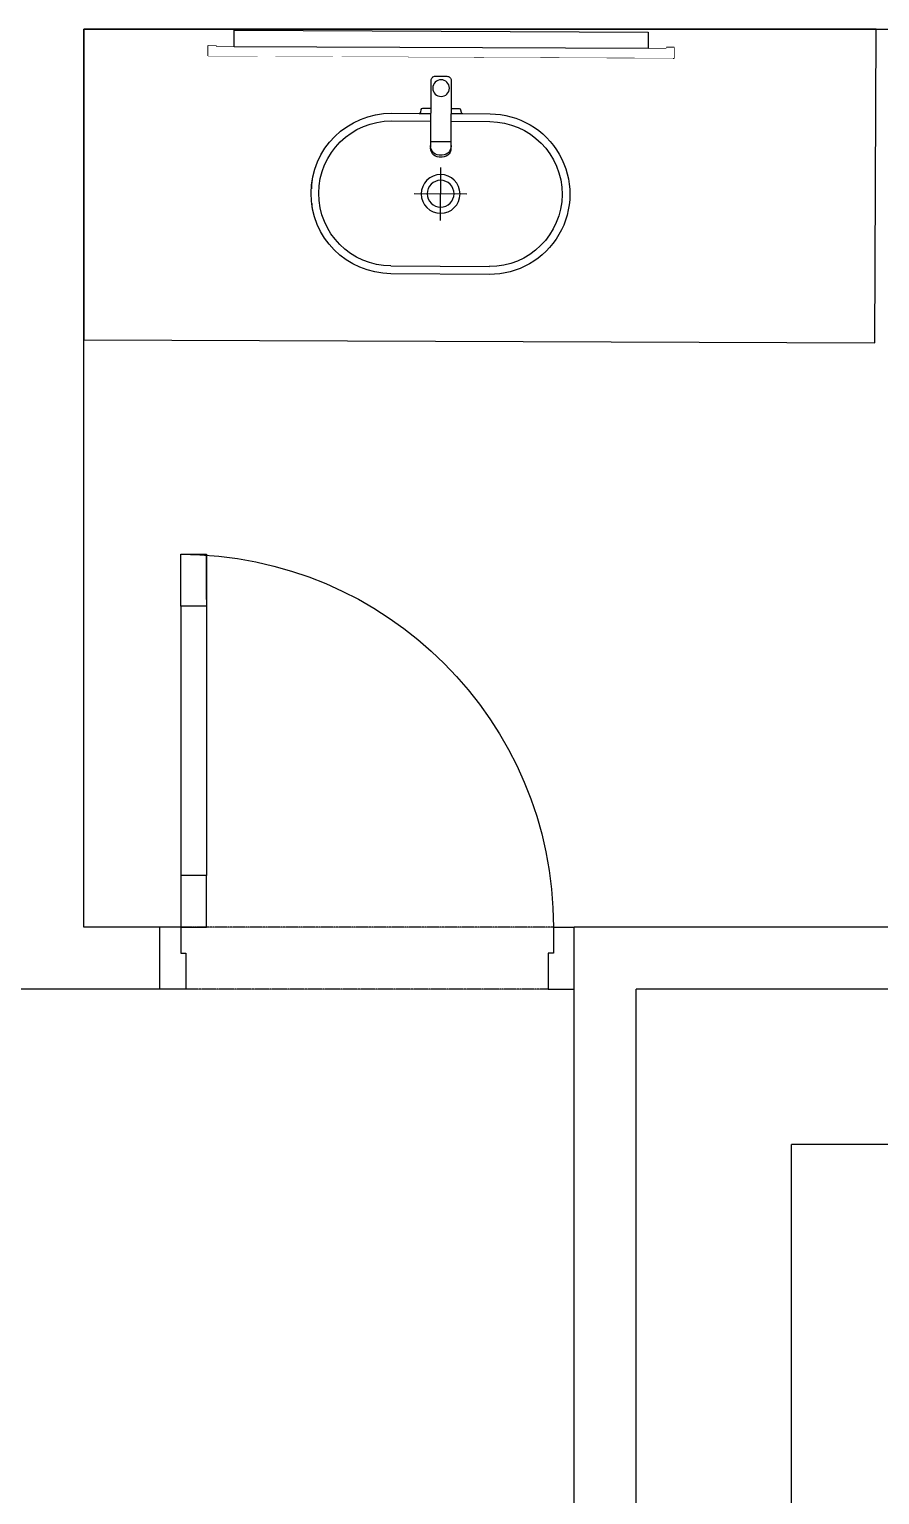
# Model space of a CAD drawing. Extents: x -678889171 to 586587, y -792238163 to 335485.
# Drawn here: x 72664 to 74307, y 53093 to 55923 of the extents above; entities that cross this region are included whole.
import ezdxf

# ---------------------------------------------------------------- set-up
doc = ezdxf.new("R2010")
doc.units = 0
doc.header["$MEASUREMENT"] = 0
doc.set_wipeout_variables(frame=1)
doc.linetypes.add('XR-ATYP39$0$XR-A-TYP-3-5-9-10$0$XR-A-TYP-2-3-4-6-7-8-9-10$0$HIDDEN', pattern=[0.375, 0.25, -0.125])
doc.layers.get('0').update_dxf_attribs({"color": 8})
for name, color, linetype in [('XR-A-9TH-FLOOR$0$A-WALL', 252, 'Continuous'), ('XR-ATYP39$0$XR-A-TYP-3-5-9-10$0$A-EQPM', 252, 'Continuous'), ('XR-ATYP39$0$XR-A-TYP-3-5-9-10$0$A-FURN-SANT', 252, 'Continuous'), ('XR-ATYP39$0$XR-A-TYP-3-5-9-10$0$A-WALL', 252, 'Continuous'), ('XR-ATYP39$0$XR-A-TYP-3-5-9-10$0$I-WIPEOUT', 252, 'Continuous'), ('XR-ATYP39$0$XR-A-TYP-3-5-9-10$0$XR-A-TYP-2-3-4-6-7-8-9-10$0$A-DOOR', 252, 'Continuous'), ('XR-ATYP39$0$XR-A-TYP-3-5-9-10$0$XR-A-TYP-2-3-4-6-7-8-9-10$0$A-FLOR-OVHD', 252, 'XR-ATYP39$0$XR-A-TYP-3-5-9-10$0$XR-A-TYP-2-3-4-6-7-8-9-10$0$HIDDEN')]:
    doc.layers.add(name, color=color, linetype=linetype)

# ---------------------------------------------------------------- blocks, each defined once
blk = doc.blocks.new('*U1478')
for points in [[(-30, 1085), (-32, 1085), (-32, 1098), (-50, 1098), (-50, 1100), (-30, 1100)], [(-44, 202), (-50, 202), (-50, 1098), (-44, 1098)], [(-32, 202), (-32, 1098), (-44, 1098), (-44, 202)], [(-30, 215), (-32, 215), (-32, 202), (-50, 202), (-50, 200), (-30, 200)]]:
    blk.add_lwpolyline(points, close=True)
blk.add_wipeout([(0, 250), (-32, 250), (-32, 215), (-30, 215), (-30, 200), (-50, 200), (-50, 1100), (-30, 1100), (-30, 1085), (-32, 1085), (-32, 1050), (0, 1050)]).dxf.layer = 'XR-ATYP39$0$XR-A-TYP-3-5-9-10$0$I-WIPEOUT'
blk.add_lwpolyline([(0, 250), (-32, 250), (-32, 1050), (0, 1050)], close=True)
blk = doc.blocks.new('XR-ATYP39$0$XR-A-TYP-3-5-9-10$0$A$C1e9f3e9b')
at = {"layer": 'XR-ATYP39$0$XR-A-TYP-3-5-9-10$0$A-FURN-SANT'}
blk.add_circle((0, 0), 16.1, dxfattribs=at)
blk.add_wipeout([(358.4, 96.7), (359.7, -93.3), (340.9, -178.2), (295.9, -224), (219.8, -251), (151.8, -246.1), (102.7, -216.6), (71.6, -181.4), (49.7, -94.6), (48.4, 95.4), (66.7, 174.5), (103.5, 217), (175.6, 249.7), (242.7, 248.1), (282.8, 229.3), (329.4, 184.3)]).dxf.layer = 'XR-ATYP39$0$XR-A-TYP-3-5-9-10$0$A-FURN-SANT'
for p, q in [((63.4, 95.5), (64, 19.6)), ((343.4, 96.6), (344.7, -93.4)), ((48.9, 42), (49, 19.5)), ((203.8, 51.8), (204.3, -50.1)), ((103.9, -18.9), (103.8, 19.7)), ((255.5, 1.1), (153.1, 0.6)), ((49.1, -19.1), (49.2, -41.6)), ((64.1, -19), (64.7, -94.5))]:
    blk.add_line(p, q, dxfattribs=at)
for points in [[(39.1, -19.1), (39.2, -34.8, 0.36397), (41.7, -37.8), (46.7, -38.6, -0.36397), (49.2, -41.6), (49.7, -94.6, 1), (359.7, -93.3), (358.4, 96.7, 1), (48.4, 95.4), (48.9, 42, -0.36397), (46.4, 39), (41.4, 38.1, 0.36397), (38.9, 35.1), (39, 19.5)], [(108.3, -18.9, 0.465324), (129.5, -2.5), (129.4, 3.6, 0.465324), (108.1, 19.8)]]:
    blk.add_lwpolyline(points, format="xyb", dxfattribs=at)
blk.add_lwpolyline([(-14.8, -19.4), (112.4, -18.8, 0.465324), (133.5, -2.5), (133.5, 3.6, 0.465324), (112.2, 19.8), (-15, 19.2, 0.414214), (-23, 11.1), (-22.9, -11.3, 0.414214)], format="xyb", close=True, dxfattribs=at)
for centre, radius in [((204.3, 0.8), 37.5), ((204, 0.8), 26)]:
    blk.add_circle(centre, radius, dxfattribs=at)
for centre, start, end in [((203.4, 96.1), 0.2386, 180.2386), ((204.7, -93.9), 180.2386, 0.2386)]:
    blk.add_arc(centre, 140, start, end, dxfattribs=at)
blk = doc.blocks.new('*U1480')
for p, q in [((710, 720), (710, 200)), ((760, 720), (760, 200)), ((0, -20), (0, 100)), ((40, 100), (0, 100)), ((40, 100), (40, 50)), ((760, 100), (760, 50)), ((760, 100), (800, 100)), ((800, -20), (800, 100)), ((40, 50), (50, 50)), ((50, 50), (50, -20)), ((750, 50), (750, -20)), ((760, 50), (750, 50)), ((50, -20), (0, -20)), ((750, -20), (800, -20))]:
    blk.add_line(p, q)
for points in [[(710, 720), (760, 720), (760, 820), (710, 820), (710, 733), (710, 820)], [(710, 200), (760, 200), (760, 100), (710, 100), (710, 187)]]:
    blk.add_lwpolyline(points, close=True)
blk.add_arc((760, 100), 720, 90, 180)
at = {"layer": 'XR-ATYP39$0$XR-A-TYP-3-5-9-10$0$XR-A-TYP-2-3-4-6-7-8-9-10$0$A-FLOR-OVHD'}
for p, q in [((40, 100), (760, 100)), ((50, -20), (750, -20))]:
    blk.add_line(p, q, dxfattribs=at)
blk = doc.blocks.new('XR-ATYP39')
at = {"layer": 'XR-ATYP39$0$XR-A-TYP-3-5-9-10$0$A-EQPM'}
for p in [(78799.4, 40246.8), (76937.3, 38005.3)]:
    blk.add_line(p, (76937.3, 40246.8), dxfattribs=at)
at = {"layer": 'XR-ATYP39$0$XR-A-TYP-3-5-9-10$0$A-WALL'}
for p, q in [((75570, 40666.8), (75570, 42400.8)), ((75717.3, 40666.8), (75570, 40666.8)), ((75717.3, 40546.8), (75717.3, 40666.8)), ((78644.9, 40666.8), (76517.3, 40666.8)), ((76517.3, 37805), (76517.3, 40666.8)), ((75717.3, 40546.8), (74749.8, 40546.8)), ((78851.1, 40546.8), (76637.3, 40546.8)), ((76637.3, 37805), (76637.3, 40546.8))]:
    blk.add_line(p, q, dxfattribs=at)
at = {"layer": 'XR-ATYP39$0$XR-A-TYP-3-5-9-10$0$A-FURN-SANT', "rotation": 89.74665186644893}
blk.add_blockref('*U1478', (76910.6, 42394.5), dxfattribs=at)
at = {"layer": 'XR-ATYP39$0$XR-A-TYP-3-5-9-10$0$A-FURN-SANT', "xscale": -1, "rotation": 89.98522029631526}
blk.add_blockref('XR-ATYP39$0$XR-A-TYP-3-5-9-10$0$A$C1e9f3e9b', (76260.2, 42287.2), dxfattribs=at)
at = {"layer": 'XR-ATYP39$0$XR-A-TYP-3-5-9-10$0$XR-A-TYP-2-3-4-6-7-8-9-10$0$A-DOOR', "extrusion": (5.83791e-16, 1.91464e-11, -1), "zscale": -1, "rotation": 0.0002644399787975454}
blk.add_blockref('*U1480', (-76517.3, 40566.8, 0), dxfattribs=at)
at = {"layer": 'XR-ATYP39$0$XR-A-TYP-3-5-9-10$0$A-FURN-SANT'}
blk.add_lwpolyline([(75570, 41800.8), (77098.3, 41795.4), (77101, 42400.8), (75570, 42400.8)], close=True, dxfattribs=at)
at = {"layer": 'XR-ATYP39$0$XR-A-TYP-3-5-9-10$0$A-WALL'}
blk.add_line((75570, 42400.8), (78644.9, 42400.8), dxfattribs=at)

msp = doc.modelspace()

# ---------------------------------------------------------------- block references
at = {"layer": 'XR-A-9TH-FLOOR$0$A-WALL'}
msp.add_blockref('XR-ATYP39', (-2800.4, 13522.1), dxfattribs=at)

doc.saveas('drawing.dxf')
